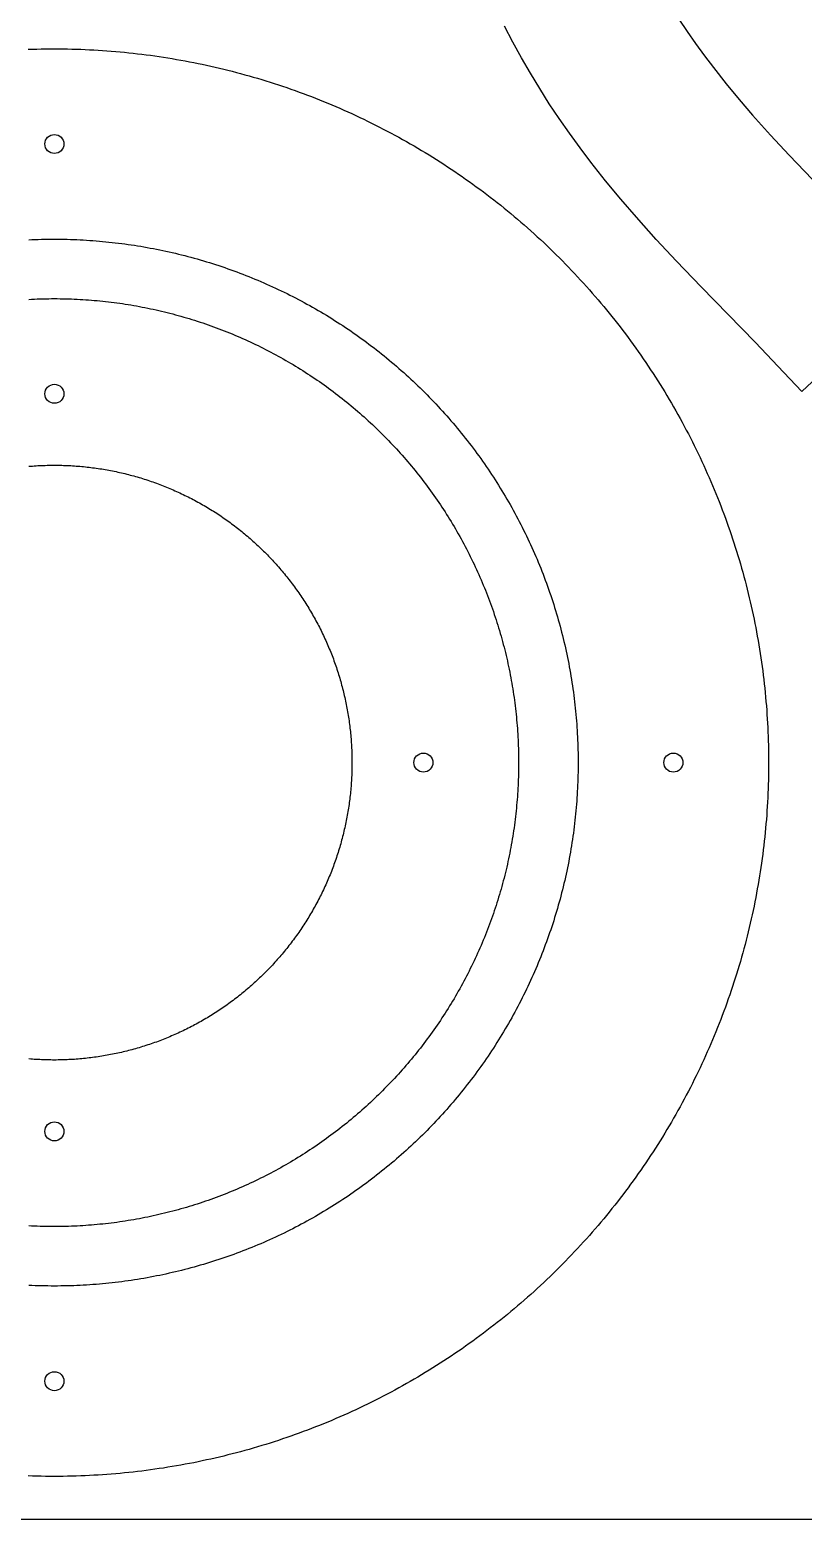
# Model space of a CAD drawing. Header units: metres. Extents: x 0 to 2100, y 0 to 2800.
# Drawn here: x 308 to 633, y 0 to 626 of the extents above; entities that cross this region are included whole.
import ezdxf

# ---------------------------------------------------------------- set-up
doc = ezdxf.new("R2010")
doc.units = ezdxf.units.M
for name, color, linetype in [('DELIK_D8', 6, 'Continuous'), ('KALINLASTIRMA', 5, 'Continuous'), ('KAPAK_D39_STOK', 3, 'Continuous'), ('KAPAK_D60', 1, 'Continuous'), ('PLAKA', 8, 'Continuous')]:
    doc.layers.add(name, color=color, linetype=linetype)

msp = doc.modelspace()

# ---------------------------------------------------------------- linework, layer by layer
at = {"layer": 'DELIK_D8'}
for centre in [(318, 578), (318, 473), (473, 318), (578, 318), (318, 163), (318, 58)]:
    msp.add_circle(centre, 4, dxfattribs=at)
at = {"layer": 'KALINLASTIRMA'}
for points in [[(679.37, 518.43), (631.92, 474), (631.92, 474), (631.92, 474), (631.92, 474), (624.42, 482.01), (624.42, 482.01), (612.32, 494.64), (612.32, 494.64), (589.67, 517.93), (579.31, 528.77), (579.31, 528.77), (570.8, 537.92), (570.8, 537.92), (562.45, 547.22), (562.45, 547.22), (555.92, 554.8), (555.92, 554.8), (549.54, 562.52), (549.54, 562.52), (543.33, 570.39), (543.33, 570.39), (538.79, 576.4), (538.79, 576.4), (534.37, 582.49), (534.37, 582.49), (530.07, 588.67), (530.07, 588.67), (525.89, 594.93), (525.89, 594.93), (521.84, 601.28), (521.84, 601.28), (517.93, 607.7), (517.93, 607.7), (514.17, 614.21), (514.17, 614.21), (510.55, 620.8), (510.55, 620.8), (507.1, 627.47)], [(580.32, 630.46), (583.77, 625.3), (583.77, 625.3), (587.34, 620.17), (587.34, 620.17), (591.04, 615.08), (591.04, 615.08), (594.8, 610.1), (594.8, 610.1), (600.12, 603.35), (600.12, 603.35), (605.59, 596.73), (605.59, 596.73), (611.26, 590.16), (611.26, 590.16), (618.79, 581.76), (618.79, 581.76), (626.61, 573.36), (626.61, 573.36), (636.46, 563.05)]]:
    msp.add_lwpolyline(points, dxfattribs=at)
at = {"layer": 'KAPAK_D39_STOK'}
for points in [[(307.24, 512.7), (308.43, 512.77), (309.63, 512.82), (310.82, 512.87), (312.02, 512.91), (313.21, 512.94), (314.41, 512.97), (315.61, 512.99), (316.8, 513), (318, 513), (319.2, 513), (320.39, 512.99), (321.59, 512.97), (322.79, 512.94), (323.98, 512.91), (325.18, 512.87), (326.37, 512.82), (327.57, 512.77), (328.76, 512.7), (329.96, 512.63), (331.15, 512.56), (332.35, 512.47), (333.54, 512.38), (334.73, 512.28), (335.92, 512.17), (337.11, 512.06), (338.3, 511.94), (339.49, 511.81), (340.68, 511.68), (341.87, 511.53), (343.06, 511.38), (344.24, 511.23), (345.43, 511.06), (346.61, 510.89), (347.8, 510.71), (348.98, 510.52), (350.16, 510.33), (351.34, 510.13), (352.52, 509.92), (353.69, 509.71), (354.87, 509.48), (356.04, 509.25), (357.22, 509.02), (358.39, 508.77), (359.56, 508.52), (360.72, 508.26), (361.89, 508), (363.06, 507.72), (364.22, 507.44), (365.38, 507.16), (366.54, 506.86), (367.7, 506.56), (368.85, 506.25), (370.01, 505.94), (371.16, 505.61), (372.31, 505.28), (373.46, 504.95), (374.61, 504.6), (375.75, 504.25), (376.89, 503.89), (378.03, 503.53), (379.17, 503.16), (380.3, 502.78), (381.44, 502.39), (382.57, 502), (383.69, 501.6), (384.82, 501.19), (385.94, 500.78), (387.06, 500.36), (388.18, 499.93), (389.29, 499.5), (390.41, 499.06), (391.52, 498.61), (392.62, 498.16), (393.73, 497.7), (394.83, 497.23), (395.93, 496.75), (397.02, 496.27), (398.11, 495.78), (399.2, 495.29), (400.29, 494.79), (401.37, 494.28), (402.45, 493.76), (403.53, 493.24), (404.6, 492.71), (405.67, 492.18), (406.74, 491.64), (407.81, 491.09), (408.87, 490.54), (409.92, 489.97), (410.98, 489.41), (412.03, 488.83), (413.07, 488.25), (414.12, 487.67), (415.15, 487.07), (416.19, 486.47), (417.22, 485.87), (418.25, 485.26), (419.27, 484.64), (420.29, 484.01), (421.31, 483.38), (422.32, 482.75), (423.33, 482.1), (424.34, 481.45), (425.34, 480.8), (426.34, 480.14), (427.33, 479.47), (428.32, 478.79), (429.3, 478.11), (430.28, 477.43), (431.26, 476.74), (432.23, 476.04), (433.2, 475.34), (434.16, 474.63), (435.12, 473.91), (436.07, 473.19), (437.02, 472.46), (437.97, 471.73), (438.91, 470.99), (439.85, 470.24), (440.78, 469.49), (441.71, 468.74), (442.63, 467.98), (443.55, 467.21), (444.46, 466.43), (445.37, 465.66), (446.27, 464.87), (447.17, 464.08), (448.06, 463.29), (448.95, 462.49), (449.84, 461.68), (450.72, 460.87), (451.59, 460.05), (452.46, 459.23), (453.32, 458.4), (454.18, 457.57), (455.04, 456.73), (455.89, 455.89), (456.73, 455.04), (457.57, 454.18), (458.4, 453.32), (459.23, 452.46), (460.05, 451.59), (460.87, 450.72), (461.68, 449.84), (462.49, 448.95), (463.29, 448.06), (464.08, 447.17), (464.87, 446.27), (465.66, 445.37), (466.43, 444.46), (467.21, 443.55), (467.98, 442.63), (468.74, 441.71), (469.49, 440.78), (470.24, 439.85), (470.99, 438.91), (471.73, 437.97), (472.46, 437.02), (473.19, 436.07), (473.91, 435.12), (474.63, 434.16), (475.34, 433.2), (476.04, 432.23), (476.74, 431.26), (477.43, 430.28), (478.11, 429.3), (478.79, 428.32), (479.47, 427.33), (480.14, 426.34), (480.8, 425.34), (481.45, 424.34), (482.1, 423.33), (482.75, 422.32), (483.38, 421.31), (484.01, 420.29), (484.64, 419.27), (485.26, 418.25), (485.87, 417.22), (486.47, 416.19), (487.07, 415.15), (487.67, 414.12), (488.25, 413.07), (488.83, 412.03), (489.41, 410.98), (489.97, 409.92), (490.54, 408.87), (491.09, 407.81), (491.64, 406.74), (492.18, 405.67), (492.71, 404.6), (493.24, 403.53), (493.76, 402.45), (494.28, 401.37), (494.79, 400.29), (495.29, 399.2), (495.78, 398.11), (496.27, 397.02), (496.75, 395.93), (497.23, 394.83), (497.7, 393.73), (498.16, 392.62), (498.61, 391.52), (499.06, 390.41), (499.5, 389.29), (499.93, 388.18), (500.36, 387.06), (500.78, 385.94), (501.19, 384.82), (501.6, 383.69), (502, 382.57), (502.39, 381.44), (502.78, 380.3), (503.16, 379.17), (503.53, 378.03), (503.89, 376.89), (504.25, 375.75), (504.6, 374.61), (504.95, 373.46), (505.28, 372.31), (505.61, 371.16), (505.94, 370.01), (506.25, 368.85), (506.56, 367.7), (506.86, 366.54), (507.16, 365.38), (507.44, 364.22), (507.72, 363.06), (508, 361.89), (508.26, 360.72), (508.52, 359.56), (508.77, 358.39), (509.02, 357.22), (509.25, 356.04), (509.48, 354.87), (509.71, 353.69), (509.92, 352.52), (510.13, 351.34), (510.33, 350.16), (510.52, 348.98), (510.71, 347.8), (510.89, 346.61), (511.06, 345.43), (511.23, 344.24), (511.38, 343.06), (511.53, 341.87), (511.68, 340.68), (511.81, 339.49), (511.94, 338.3), (512.06, 337.11), (512.17, 335.92), (512.28, 334.73), (512.38, 333.54), (512.47, 332.35), (512.56, 331.15), (512.63, 329.96), (512.7, 328.76), (512.77, 327.57), (512.82, 326.37), (512.87, 325.18), (512.91, 323.98), (512.94, 322.79), (512.97, 321.59), (512.99, 320.39), (513, 319.2), (513, 318), (513, 318), (513, 316.8), (512.99, 315.61), (512.97, 314.41), (512.94, 313.21), (512.91, 312.02), (512.87, 310.82), (512.82, 309.63), (512.77, 308.43), (512.7, 307.24), (512.63, 306.04), (512.56, 304.85), (512.47, 303.65), (512.38, 302.46), (512.28, 301.27), (512.17, 300.08), (512.06, 298.89), (511.94, 297.7), (511.81, 296.51), (511.68, 295.32), (511.53, 294.13), (511.38, 292.94), (511.23, 291.76), (511.06, 290.57), (510.89, 289.39), (510.71, 288.2), (510.52, 287.02), (510.33, 285.84), (510.13, 284.66), (509.92, 283.48), (509.71, 282.31), (509.48, 281.13), (509.25, 279.96), (509.02, 278.78), (508.77, 277.61), (508.52, 276.44), (508.26, 275.28), (508, 274.11), (507.72, 272.94), (507.44, 271.78), (507.16, 270.62), (506.86, 269.46), (506.56, 268.3), (506.25, 267.15), (505.94, 265.99), (505.61, 264.84), (505.28, 263.69), (504.95, 262.54), (504.6, 261.39), (504.25, 260.25), (503.89, 259.11), (503.53, 257.97), (503.16, 256.83), (502.78, 255.7), (502.39, 254.56), (502, 253.43), (501.6, 252.31), (501.19, 251.18), (500.78, 250.06), (500.36, 248.94), (499.93, 247.82), (499.5, 246.71), (499.06, 245.59), (498.61, 244.48), (498.16, 243.38), (497.7, 242.27), (497.23, 241.17), (496.75, 240.07), (496.27, 238.98), (495.78, 237.89), (495.29, 236.8), (494.79, 235.71), (494.28, 234.63), (493.76, 233.55), (493.24, 232.47), (492.71, 231.4), (492.18, 230.33), (491.64, 229.26), (491.09, 228.19), (490.54, 227.13), (489.97, 226.08), (489.41, 225.02), (488.83, 223.97), (488.25, 222.93), (487.67, 221.88), (487.07, 220.85), (486.47, 219.81), (485.87, 218.78), (485.26, 217.75), (484.64, 216.73), (484.01, 215.71), (483.38, 214.69), (482.75, 213.68), (482.1, 212.67), (481.45, 211.66), (480.8, 210.66), (480.14, 209.66), (479.47, 208.67), (478.79, 207.68), (478.11, 206.7), (477.43, 205.72), (476.74, 204.74), (476.04, 203.77), (475.34, 202.8), (474.63, 201.84), (473.91, 200.88), (473.19, 199.93), (472.46, 198.98), (471.73, 198.03), (470.99, 197.09), (470.24, 196.15), (469.49, 195.22), (468.74, 194.29), (467.98, 193.37), (467.21, 192.45), (466.43, 191.54), (465.66, 190.63), (464.87, 189.73), (464.08, 188.83), (463.29, 187.94), (462.49, 187.05), (461.68, 186.16), (460.87, 185.28), (460.05, 184.41), (459.23, 183.54), (458.4, 182.68), (457.57, 181.82), (456.73, 180.96), (455.89, 180.11), (455.04, 179.27), (454.18, 178.43), (453.32, 177.6), (452.46, 176.77), (451.59, 175.95), (450.72, 175.13), (449.84, 174.32), (448.95, 173.51), (448.06, 172.71), (447.17, 171.92), (446.27, 171.13), (445.37, 170.34), (444.46, 169.57), (443.55, 168.79), (442.63, 168.02), (441.71, 167.26), (440.78, 166.51), (439.85, 165.76), (438.91, 165.01), (437.97, 164.27), (437.02, 163.54), (436.07, 162.81), (435.12, 162.09), (434.16, 161.37), (433.2, 160.66), (432.23, 159.96), (431.26, 159.26), (430.28, 158.57), (429.3, 157.89), (428.32, 157.21), (427.33, 156.53), (426.34, 155.86), (425.34, 155.2), (424.34, 154.55), (423.33, 153.9), (422.32, 153.25), (421.31, 152.62), (420.29, 151.99), (419.27, 151.36), (418.25, 150.74), (417.22, 150.13), (416.19, 149.53), (415.15, 148.93), (414.12, 148.33), (413.07, 147.75), (412.03, 147.17), (410.98, 146.59), (409.92, 146.03), (408.87, 145.46), (407.81, 144.91), (406.74, 144.36), (405.67, 143.82), (404.6, 143.29), (403.53, 142.76), (402.45, 142.24), (401.37, 141.72), (400.29, 141.21), (399.2, 140.71), (398.11, 140.22), (397.02, 139.73), (395.93, 139.25), (394.83, 138.77), (393.73, 138.3), (392.62, 137.84), (391.52, 137.39), (390.41, 136.94), (389.29, 136.5), (388.18, 136.07), (387.06, 135.64), (385.94, 135.22), (384.82, 134.81), (383.69, 134.4), (382.57, 134), (381.44, 133.61), (380.3, 133.22), (379.17, 132.84), (378.03, 132.47), (376.89, 132.11), (375.75, 131.75), (374.61, 131.4), (373.46, 131.05), (372.31, 130.72), (371.16, 130.39), (370.01, 130.06), (368.85, 129.75), (367.7, 129.44), (366.54, 129.14), (365.38, 128.84), (364.22, 128.56), (363.06, 128.28), (361.89, 128), (360.72, 127.74), (359.56, 127.48), (358.39, 127.23), (357.22, 126.98), (356.04, 126.75), (354.87, 126.52), (353.69, 126.29), (352.52, 126.08), (351.34, 125.87), (350.16, 125.67), (348.98, 125.48), (347.8, 125.29), (346.61, 125.11), (345.43, 124.94), (344.24, 124.77), (343.06, 124.62), (341.87, 124.47), (340.68, 124.32), (339.49, 124.19), (338.3, 124.06), (337.11, 123.94), (335.92, 123.83), (334.73, 123.72), (333.54, 123.62), (332.35, 123.53), (331.15, 123.44), (329.96, 123.37), (328.76, 123.3), (327.57, 123.23), (326.37, 123.18), (325.18, 123.13), (323.98, 123.09), (322.79, 123.06), (321.59, 123.03), (320.39, 123.01), (319.2, 123), (318, 123), (316.8, 123), (315.61, 123.01), (314.41, 123.03), (313.21, 123.06), (312.02, 123.09), (310.82, 123.13), (309.63, 123.18), (308.43, 123.23), (307.24, 123.3)], [(307.28, 442.54), (308.04, 442.6), (308.8, 442.66), (309.57, 442.72), (310.33, 442.76), (311.1, 442.81), (311.87, 442.85), (312.63, 442.88), (313.4, 442.92), (314.17, 442.94), (314.93, 442.96), (315.7, 442.98), (316.47, 442.99), (317.23, 443), (318, 443), (318.77, 443), (319.53, 442.99), (320.3, 442.98), (321.07, 442.96), (321.83, 442.94), (322.6, 442.92), (323.37, 442.88), (324.13, 442.85), (324.9, 442.81), (325.67, 442.76), (326.43, 442.72), (327.2, 442.66), (327.96, 442.6), (328.72, 442.54), (329.49, 442.47), (330.25, 442.4), (331.02, 442.32), (331.78, 442.24), (332.54, 442.15), (333.3, 442.06), (334.06, 441.96), (334.82, 441.86), (335.58, 441.76), (336.34, 441.65), (337.1, 441.53), (337.86, 441.41), (338.61, 441.29), (339.37, 441.16), (340.13, 441.03), (340.88, 440.89), (341.63, 440.75), (342.39, 440.6), (343.14, 440.45), (343.89, 440.29), (344.64, 440.13), (345.39, 439.96), (346.14, 439.79), (346.88, 439.62), (347.63, 439.44), (348.37, 439.25), (349.12, 439.07), (349.86, 438.87), (350.6, 438.67), (351.34, 438.47), (352.08, 438.27), (352.81, 438.05), (353.55, 437.84), (354.29, 437.62), (355.02, 437.39), (355.75, 437.16), (356.48, 436.93), (357.21, 436.69), (357.94, 436.45), (358.66, 436.2), (359.39, 435.95), (360.11, 435.69), (360.83, 435.43), (361.55, 435.17), (362.27, 434.9), (362.99, 434.62), (363.7, 434.35), (364.41, 434.06), (365.13, 433.78), (365.84, 433.48), (366.54, 433.19), (367.25, 432.89), (367.95, 432.58), (368.66, 432.28), (369.36, 431.96), (370.05, 431.65), (370.75, 431.32), (371.44, 431), (372.14, 430.67), (372.83, 430.33), (373.52, 430), (374.2, 429.65), (374.89, 429.31), (375.57, 428.95), (376.25, 428.6), (376.92, 428.24), (377.6, 427.88), (378.27, 427.51), (378.94, 427.14), (379.61, 426.76), (380.28, 426.38), (380.94, 426), (381.6, 425.61), (382.26, 425.22), (382.92, 424.82), (383.57, 424.42), (384.23, 424.02), (384.87, 423.61), (385.52, 423.19), (386.17, 422.78), (386.81, 422.36), (387.45, 421.93), (388.08, 421.51), (388.72, 421.07), (389.35, 420.64), (389.98, 420.2), (390.6, 419.75), (391.22, 419.31), (391.84, 418.86), (392.46, 418.4), (393.08, 417.94), (393.69, 417.48), (394.3, 417.01), (394.9, 416.54), (395.51, 416.07), (396.11, 415.59), (396.7, 415.11), (397.3, 414.63), (397.89, 414.14), (398.48, 413.65), (399.06, 413.15), (399.65, 412.65), (400.23, 412.15), (400.8, 411.64), (401.37, 411.13), (401.94, 410.62), (402.51, 410.1), (403.08, 409.58), (403.64, 409.06), (404.19, 408.53), (404.75, 408), (405.3, 407.47), (405.84, 406.93), (406.39, 406.39), (406.93, 405.84), (407.47, 405.3), (408, 404.75), (408.53, 404.19), (409.06, 403.64), (409.58, 403.08), (410.1, 402.51), (410.62, 401.94), (411.13, 401.37), (411.64, 400.8), (412.15, 400.23), (412.65, 399.65), (413.15, 399.06), (413.65, 398.48), (414.14, 397.89), (414.63, 397.3), (415.11, 396.7), (415.59, 396.11), (416.07, 395.51), (416.54, 394.9), (417.01, 394.3), (417.48, 393.69), (417.94, 393.08), (418.4, 392.46), (418.86, 391.84), (419.31, 391.22), (419.75, 390.6), (420.2, 389.98), (420.64, 389.35), (421.07, 388.72), (421.51, 388.08), (421.93, 387.45), (422.36, 386.81), (422.78, 386.17), (423.19, 385.52), (423.61, 384.87), (424.02, 384.23), (424.42, 383.57), (424.82, 382.92), (425.22, 382.26), (425.61, 381.6), (426, 380.94), (426.38, 380.28), (426.76, 379.61), (427.14, 378.94), (427.51, 378.27), (427.88, 377.6), (428.24, 376.92), (428.6, 376.25), (428.95, 375.57), (429.31, 374.89), (429.65, 374.2), (430, 373.52), (430.33, 372.83), (430.67, 372.14), (431, 371.44), (431.32, 370.75), (431.65, 370.05), (431.96, 369.36), (432.28, 368.66), (432.58, 367.95), (432.89, 367.25), (433.19, 366.54), (433.48, 365.84), (433.78, 365.13), (434.06, 364.41), (434.35, 363.7), (434.62, 362.99), (434.9, 362.27), (435.17, 361.55), (435.43, 360.83), (435.69, 360.11), (435.95, 359.39), (436.2, 358.66), (436.45, 357.94), (436.69, 357.21), (436.93, 356.48), (437.16, 355.75), (437.39, 355.02), (437.62, 354.29), (437.84, 353.55), (438.05, 352.81), (438.27, 352.08), (438.47, 351.34), (438.67, 350.6), (438.87, 349.86), (439.07, 349.12), (439.25, 348.37), (439.44, 347.63), (439.62, 346.88), (439.79, 346.14), (439.96, 345.39), (440.13, 344.64), (440.29, 343.89), (440.45, 343.14), (440.6, 342.39), (440.75, 341.63), (440.89, 340.88), (441.03, 340.13), (441.16, 339.37), (441.29, 338.61), (441.41, 337.86), (441.53, 337.1), (441.65, 336.34), (441.76, 335.58), (441.86, 334.82), (441.96, 334.06), (442.06, 333.3), (442.15, 332.54), (442.24, 331.78), (442.32, 331.02), (442.4, 330.25), (442.47, 329.49), (442.54, 328.72), (442.6, 327.96), (442.66, 327.2), (442.72, 326.43), (442.76, 325.67), (442.81, 324.9), (442.85, 324.13), (442.88, 323.37), (442.92, 322.6), (442.94, 321.83), (442.96, 321.07), (442.98, 320.3), (442.99, 319.53), (443, 318.77), (443, 318), (443, 318), (443, 317.23), (442.99, 316.47), (442.98, 315.7), (442.96, 314.93), (442.94, 314.17), (442.92, 313.4), (442.88, 312.63), (442.85, 311.87), (442.81, 311.1), (442.76, 310.33), (442.72, 309.57), (442.66, 308.8), (442.6, 308.04), (442.54, 307.28), (442.47, 306.51), (442.4, 305.75), (442.32, 304.98), (442.24, 304.22), (442.15, 303.46), (442.06, 302.7), (441.96, 301.94), (441.86, 301.18), (441.76, 300.42), (441.65, 299.66), (441.53, 298.9), (441.41, 298.14), (441.29, 297.39), (441.16, 296.63), (441.03, 295.87), (440.89, 295.12), (440.75, 294.37), (440.6, 293.61), (440.45, 292.86), (440.29, 292.11), (440.13, 291.36), (439.96, 290.61), (439.79, 289.86), (439.62, 289.12), (439.44, 288.37), (439.25, 287.63), (439.07, 286.88), (438.87, 286.14), (438.67, 285.4), (438.47, 284.66), (438.27, 283.92), (438.05, 283.19), (437.84, 282.45), (437.62, 281.71), (437.39, 280.98), (437.16, 280.25), (436.93, 279.52), (436.69, 278.79), (436.45, 278.06), (436.2, 277.34), (435.95, 276.61), (435.69, 275.89), (435.43, 275.17), (435.17, 274.45), (434.9, 273.73), (434.62, 273.01), (434.35, 272.3), (434.06, 271.59), (433.78, 270.87), (433.48, 270.16), (433.19, 269.46), (432.89, 268.75), (432.58, 268.05), (432.28, 267.34), (431.96, 266.64), (431.65, 265.95), (431.32, 265.25), (431, 264.56), (430.67, 263.86), (430.33, 263.17), (430, 262.48), (429.65, 261.8), (429.31, 261.11), (428.95, 260.43), (428.6, 259.75), (428.24, 259.08), (427.88, 258.4), (427.51, 257.73), (427.14, 257.06), (426.76, 256.39), (426.38, 255.72), (426, 255.06), (425.61, 254.4), (425.22, 253.74), (424.82, 253.08), (424.42, 252.43), (424.02, 251.77), (423.61, 251.13), (423.19, 250.48), (422.78, 249.83), (422.36, 249.19), (421.93, 248.55), (421.51, 247.92), (421.07, 247.28), (420.64, 246.65), (420.2, 246.02), (419.75, 245.4), (419.31, 244.78), (418.86, 244.16), (418.4, 243.54), (417.94, 242.92), (417.48, 242.31), (417.01, 241.7), (416.54, 241.1), (416.07, 240.49), (415.59, 239.89), (415.11, 239.3), (414.63, 238.7), (414.14, 238.11), (413.65, 237.52), (413.15, 236.94), (412.65, 236.35), (412.15, 235.77), (411.64, 235.2), (411.13, 234.63), (410.62, 234.06), (410.1, 233.49), (409.58, 232.92), (409.06, 232.36), (408.53, 231.81), (408, 231.25), (407.47, 230.7), (406.93, 230.16), (406.39, 229.61), (405.84, 229.07), (405.3, 228.53), (404.75, 228), (404.19, 227.47), (403.64, 226.94), (403.08, 226.42), (402.51, 225.9), (401.94, 225.38), (401.37, 224.87), (400.8, 224.36), (400.23, 223.85), (399.65, 223.35), (399.06, 222.85), (398.48, 222.35), (397.89, 221.86), (397.3, 221.37), (396.7, 220.89), (396.11, 220.41), (395.51, 219.93), (394.9, 219.46), (394.3, 218.99), (393.69, 218.52), (393.08, 218.06), (392.46, 217.6), (391.84, 217.14), (391.22, 216.69), (390.6, 216.25), (389.98, 215.8), (389.35, 215.36), (388.72, 214.93), (388.08, 214.49), (387.45, 214.07), (386.81, 213.64), (386.17, 213.22), (385.52, 212.81), (384.87, 212.39), (384.23, 211.98), (383.57, 211.58), (382.92, 211.18), (382.26, 210.78), (381.6, 210.39), (380.94, 210), (380.28, 209.62), (379.61, 209.24), (378.94, 208.86), (378.27, 208.49), (377.6, 208.12), (376.92, 207.76), (376.25, 207.4), (375.57, 207.05), (374.89, 206.69), (374.2, 206.35), (373.52, 206), (372.83, 205.67), (372.14, 205.33), (371.44, 205), (370.75, 204.68), (370.05, 204.35), (369.36, 204.04), (368.66, 203.72), (367.95, 203.42), (367.25, 203.11), (366.54, 202.81), (365.84, 202.52), (365.13, 202.22), (364.41, 201.94), (363.7, 201.65), (362.99, 201.38), (362.27, 201.1), (361.55, 200.83), (360.83, 200.57), (360.11, 200.31), (359.39, 200.05), (358.66, 199.8), (357.94, 199.55), (357.21, 199.31), (356.48, 199.07), (355.75, 198.84), (355.02, 198.61), (354.29, 198.38), (353.55, 198.16), (352.81, 197.95), (352.08, 197.73), (351.34, 197.53), (350.6, 197.33), (349.86, 197.13), (349.12, 196.93), (348.37, 196.75), (347.63, 196.56), (346.88, 196.38), (346.14, 196.21), (345.39, 196.04), (344.64, 195.87), (343.89, 195.71), (343.14, 195.55), (342.39, 195.4), (341.63, 195.25), (340.88, 195.11), (340.13, 194.97), (339.37, 194.84), (338.61, 194.71), (337.86, 194.59), (337.1, 194.47), (336.34, 194.35), (335.58, 194.24), (334.82, 194.14), (334.06, 194.04), (333.3, 193.94), (332.54, 193.85), (331.78, 193.76), (331.02, 193.68), (330.25, 193.6), (329.49, 193.53), (328.72, 193.46), (327.96, 193.4), (327.2, 193.34), (326.43, 193.28), (325.67, 193.24), (324.9, 193.19), (324.13, 193.15), (323.37, 193.12), (322.6, 193.08), (321.83, 193.06), (321.07, 193.04), (320.3, 193.02), (319.53, 193.01), (318.77, 193), (318, 193), (317.23, 193), (316.47, 193.01), (315.7, 193.02), (314.93, 193.04), (314.17, 193.06), (313.4, 193.08), (312.63, 193.12), (311.87, 193.15), (311.1, 193.19), (310.33, 193.24), (309.57, 193.28), (308.8, 193.34), (308.04, 193.4), (307.28, 193.46)]]:
    msp.add_lwpolyline(points, dxfattribs=at)
at = {"layer": 'KAPAK_D60'}
for points in [[(306.96, 617.8), (308.8, 617.86), (310.64, 617.91), (312.48, 617.95), (314.32, 617.98), (316.16, 617.99), (318, 618), (319.84, 617.99), (321.68, 617.98), (323.52, 617.95), (325.36, 617.91), (327.2, 617.86), (329.04, 617.8), (330.88, 617.72), (332.72, 617.64), (334.56, 617.54), (336.4, 617.44), (338.23, 617.32), (340.07, 617.19), (341.9, 617.05), (343.74, 616.89), (345.57, 616.73), (347.41, 616.56), (349.24, 616.37), (351.07, 616.17), (352.9, 615.96), (354.72, 615.74), (356.55, 615.51), (358.37, 615.27), (360.2, 615.02), (362.02, 614.75), (363.84, 614.48), (365.66, 614.19), (367.47, 613.89), (369.29, 613.58), (371.1, 613.26), (372.91, 612.93), (374.72, 612.59), (376.53, 612.24), (378.33, 611.87), (380.13, 611.5), (381.93, 611.11), (383.73, 610.71), (385.53, 610.3), (387.32, 609.88), (389.11, 609.45), (390.89, 609.01), (392.68, 608.56), (394.46, 608.09), (396.24, 607.62), (398.01, 607.13), (399.79, 606.64), (401.56, 606.13), (403.32, 605.61), (405.09, 605.08), (406.85, 604.54), (408.6, 603.99), (410.35, 603.43), (412.1, 602.86), (413.85, 602.28), (415.59, 601.68), (417.33, 601.08), (419.07, 600.46), (420.8, 599.84), (422.53, 599.2), (424.25, 598.56), (425.97, 597.9), (427.68, 597.23), (429.4, 596.55), (431.1, 595.86), (432.81, 595.16), (434.5, 594.45), (436.2, 593.73), (437.89, 593), (439.57, 592.26), (441.25, 591.51), (442.93, 590.75), (444.6, 589.98), (446.27, 589.2), (447.93, 588.4), (449.58, 587.6), (451.24, 586.79), (452.88, 585.97), (454.53, 585.13), (456.16, 584.29), (457.79, 583.44), (459.42, 582.58), (461.04, 581.7), (462.66, 580.82), (464.27, 579.93), (465.87, 579.03), (467.47, 578.11), (469.06, 577.19), (470.65, 576.26), (472.23, 575.32), (473.81, 574.37), (475.38, 573.41), (476.94, 572.44), (478.5, 571.46), (480.05, 570.47), (481.6, 569.47), (483.14, 568.46), (484.67, 567.44), (486.2, 566.41), (487.72, 565.38), (489.23, 564.33), (490.74, 563.28), (492.24, 562.21), (493.74, 561.14), (495.23, 560.05), (496.71, 558.96), (498.18, 557.86), (499.65, 556.75), (501.11, 555.63), (502.57, 554.5), (504.02, 553.37), (505.46, 552.22), (506.89, 551.07), (508.32, 549.9), (509.74, 548.73), (511.15, 547.55), (512.55, 546.36), (513.95, 545.16), (515.34, 543.96), (516.72, 542.74), (518.1, 541.52), (519.47, 540.29), (520.83, 539.04), (522.18, 537.8), (523.53, 536.54), (524.86, 535.27), (526.19, 534), (527.51, 532.72), (528.83, 531.43), (530.13, 530.13), (531.43, 528.83), (532.72, 527.51), (534, 526.19), (535.27, 524.86), (536.54, 523.53), (537.8, 522.18), (539.04, 520.83), (540.29, 519.47), (541.52, 518.1), (542.74, 516.72), (543.96, 515.34), (545.16, 513.95), (546.36, 512.55), (547.55, 511.15), (548.73, 509.74), (549.9, 508.32), (551.07, 506.89), (552.22, 505.46), (553.37, 504.02), (554.5, 502.57), (555.63, 501.11), (556.75, 499.65), (557.86, 498.18), (558.96, 496.71), (560.05, 495.23), (561.14, 493.74), (562.21, 492.24), (563.28, 490.74), (564.33, 489.23), (565.38, 487.72), (566.41, 486.2), (567.44, 484.67), (568.46, 483.14), (569.47, 481.6), (570.47, 480.05), (571.46, 478.5), (572.44, 476.94), (573.41, 475.38), (574.37, 473.81), (575.32, 472.23), (576.26, 470.65), (577.19, 469.06), (578.11, 467.47), (579.03, 465.87), (579.93, 464.27), (580.82, 462.66), (581.7, 461.04), (582.58, 459.42), (583.44, 457.79), (584.29, 456.16), (585.13, 454.53), (585.97, 452.88), (586.79, 451.24), (587.6, 449.58), (588.4, 447.93), (589.2, 446.27), (589.98, 444.6), (590.75, 442.93), (591.51, 441.25), (592.26, 439.57), (593, 437.89), (593.73, 436.2), (594.45, 434.5), (595.16, 432.81), (595.86, 431.1), (596.55, 429.4), (597.23, 427.68), (597.9, 425.97), (598.56, 424.25), (599.2, 422.53), (599.84, 420.8), (600.46, 419.07), (601.08, 417.33), (601.68, 415.59), (602.28, 413.85), (602.86, 412.1), (603.43, 410.35), (603.99, 408.6), (604.54, 406.85), (605.08, 405.09), (605.61, 403.32), (606.13, 401.56), (606.64, 399.79), (607.13, 398.01), (607.62, 396.24), (608.09, 394.46), (608.56, 392.68), (609.01, 390.89), (609.45, 389.11), (609.88, 387.32), (610.3, 385.53), (610.71, 383.73), (611.11, 381.93), (611.5, 380.13), (611.87, 378.33), (612.24, 376.53), (612.59, 374.72), (612.93, 372.91), (613.26, 371.1), (613.58, 369.29), (613.89, 367.47), (614.19, 365.66), (614.48, 363.84), (614.75, 362.02), (615.02, 360.2), (615.27, 358.37), (615.51, 356.55), (615.74, 354.72), (615.96, 352.9), (616.17, 351.07), (616.37, 349.24), (616.56, 347.41), (616.73, 345.57), (616.89, 343.74), (617.05, 341.9), (617.19, 340.07), (617.32, 338.23), (617.44, 336.4), (617.54, 334.56), (617.64, 332.72), (617.72, 330.88), (617.8, 329.04), (617.86, 327.2), (617.91, 325.36), (617.95, 323.52), (617.98, 321.68), (617.99, 319.84), (618, 318), (618, 318), (617.99, 316.16), (617.98, 314.32), (617.95, 312.48), (617.91, 310.64), (617.86, 308.8), (617.8, 306.96), (617.72, 305.12), (617.64, 303.28), (617.54, 301.44), (617.44, 299.6), (617.32, 297.77), (617.19, 295.93), (617.05, 294.1), (616.89, 292.26), (616.73, 290.43), (616.56, 288.59), (616.37, 286.76), (616.17, 284.93), (615.96, 283.1), (615.74, 281.28), (615.51, 279.45), (615.27, 277.63), (615.02, 275.8), (614.75, 273.98), (614.48, 272.16), (614.19, 270.34), (613.89, 268.53), (613.58, 266.71), (613.26, 264.9), (612.93, 263.09), (612.59, 261.28), (612.24, 259.47), (611.87, 257.67), (611.5, 255.87), (611.11, 254.07), (610.71, 252.27), (610.3, 250.47), (609.88, 248.68), (609.45, 246.89), (609.01, 245.11), (608.56, 243.32), (608.09, 241.54), (607.62, 239.76), (607.13, 237.99), (606.64, 236.21), (606.13, 234.44), (605.61, 232.68), (605.08, 230.91), (604.54, 229.15), (603.99, 227.4), (603.43, 225.65), (602.86, 223.9), (602.28, 222.15), (601.68, 220.41), (601.08, 218.67), (600.46, 216.93), (599.84, 215.2), (599.2, 213.47), (598.56, 211.75), (597.9, 210.03), (597.23, 208.32), (596.55, 206.6), (595.86, 204.9), (595.16, 203.19), (594.45, 201.5), (593.73, 199.8), (593, 198.11), (592.26, 196.43), (591.51, 194.75), (590.75, 193.07), (589.98, 191.4), (589.2, 189.73), (588.4, 188.07), (587.6, 186.42), (586.79, 184.76), (585.97, 183.12), (585.13, 181.47), (584.29, 179.84), (583.44, 178.21), (582.58, 176.58), (581.7, 174.96), (580.82, 173.34), (579.93, 171.73), (579.03, 170.13), (578.11, 168.53), (577.19, 166.94), (576.26, 165.35), (575.32, 163.77), (574.37, 162.19), (573.41, 160.62), (572.44, 159.06), (571.46, 157.5), (570.47, 155.95), (569.47, 154.4), (568.46, 152.86), (567.44, 151.33), (566.41, 149.8), (565.38, 148.28), (564.33, 146.77), (563.28, 145.26), (562.21, 143.76), (561.14, 142.26), (560.05, 140.77), (558.96, 139.29), (557.86, 137.82), (556.75, 136.35), (555.63, 134.89), (554.5, 133.43), (553.37, 131.98), (552.22, 130.54), (551.07, 129.11), (549.9, 127.68), (548.73, 126.26), (547.55, 124.85), (546.36, 123.45), (545.16, 122.05), (543.96, 120.66), (542.74, 119.28), (541.52, 117.9), (540.29, 116.53), (539.04, 115.17), (537.8, 113.82), (536.54, 112.47), (535.27, 111.14), (534, 109.81), (532.72, 108.49), (531.43, 107.17), (530.13, 105.87), (528.83, 104.57), (527.51, 103.28), (526.19, 102), (524.86, 100.73), (523.53, 99.46), (522.18, 98.2), (520.83, 96.96), (519.47, 95.71), (518.1, 94.48), (516.72, 93.26), (515.34, 92.04), (513.95, 90.84), (512.55, 89.64), (511.15, 88.45), (509.74, 87.27), (508.32, 86.1), (506.89, 84.93), (505.46, 83.78), (504.02, 82.63), (502.57, 81.5), (501.11, 80.37), (499.65, 79.25), (498.18, 78.14), (496.71, 77.04), (495.23, 75.95), (493.74, 74.86), (492.24, 73.79), (490.74, 72.72), (489.23, 71.67), (487.72, 70.62), (486.2, 69.59), (484.67, 68.56), (483.14, 67.54), (481.6, 66.53), (480.05, 65.53), (478.5, 64.54), (476.94, 63.56), (475.38, 62.59), (473.81, 61.63), (472.23, 60.68), (470.65, 59.74), (469.06, 58.81), (467.47, 57.89), (465.87, 56.97), (464.27, 56.07), (462.66, 55.18), (461.04, 54.3), (459.42, 53.42), (457.79, 52.56), (456.16, 51.71), (454.53, 50.87), (452.88, 50.03), (451.24, 49.21), (449.58, 48.4), (447.93, 47.6), (446.27, 46.8), (444.6, 46.02), (442.93, 45.25), (441.25, 44.49), (439.57, 43.74), (437.89, 43), (436.2, 42.27), (434.5, 41.55), (432.81, 40.84), (431.1, 40.14), (429.4, 39.45), (427.68, 38.77), (425.97, 38.1), (424.25, 37.44), (422.53, 36.8), (420.8, 36.16), (419.07, 35.54), (417.33, 34.92), (415.59, 34.32), (413.85, 33.72), (412.1, 33.14), (410.35, 32.57), (408.6, 32.01), (406.85, 31.46), (405.09, 30.92), (403.32, 30.39), (401.56, 29.87), (399.79, 29.36), (398.01, 28.87), (396.24, 28.38), (394.46, 27.91), (392.68, 27.44), (390.89, 26.99), (389.11, 26.55), (387.32, 26.12), (385.53, 25.7), (383.73, 25.29), (381.93, 24.89), (380.13, 24.5), (378.33, 24.13), (376.53, 23.76), (374.72, 23.41), (372.91, 23.07), (371.1, 22.74), (369.29, 22.42), (367.47, 22.11), (365.66, 21.81), (363.84, 21.52), (362.02, 21.25), (360.2, 20.98), (358.37, 20.73), (356.55, 20.49), (354.72, 20.26), (352.9, 20.04), (351.07, 19.83), (349.24, 19.63), (347.41, 19.44), (345.57, 19.27), (343.74, 19.11), (341.9, 18.95), (340.07, 18.81), (338.23, 18.68), (336.4, 18.56), (334.56, 18.46), (332.72, 18.36), (330.88, 18.28), (329.04, 18.2), (327.2, 18.14), (325.36, 18.09), (323.52, 18.05), (321.68, 18.02), (319.84, 18.01), (318, 18), (316.16, 18.01), (314.32, 18.02), (312.48, 18.05), (310.64, 18.09), (308.8, 18.14), (306.96, 18.2)], [(307.21, 537.74), (308.55, 537.8), (309.9, 537.85), (311.25, 537.9), (312.6, 537.93), (313.95, 537.96), (315.3, 537.98), (316.65, 538), (318, 538), (319.35, 538), (320.7, 537.98), (322.05, 537.96), (323.4, 537.93), (324.75, 537.9), (326.1, 537.85), (327.45, 537.8), (328.79, 537.74), (330.14, 537.66), (331.49, 537.59), (332.84, 537.5), (334.18, 537.4), (335.53, 537.3), (336.88, 537.19), (338.22, 537.07), (339.56, 536.94), (340.91, 536.8), (342.25, 536.66), (343.59, 536.51), (344.93, 536.35), (346.27, 536.18), (347.61, 536), (348.94, 535.81), (350.28, 535.62), (351.62, 535.42), (352.95, 535.21), (354.28, 534.99), (355.61, 534.76), (356.94, 534.53), (358.27, 534.28), (359.6, 534.03), (360.92, 533.77), (362.24, 533.51), (363.56, 533.23), (364.88, 532.95), (366.2, 532.65), (367.52, 532.35), (368.83, 532.05), (370.15, 531.73), (371.46, 531.41), (372.76, 531.07), (374.07, 530.73), (375.37, 530.39), (376.68, 530.03), (377.98, 529.67), (379.27, 529.29), (380.57, 528.91), (381.86, 528.53), (383.15, 528.13), (384.44, 527.73), (385.73, 527.32), (387.01, 526.9), (388.29, 526.47), (389.57, 526.03), (390.84, 525.59), (392.12, 525.14), (393.39, 524.68), (394.65, 524.21), (395.92, 523.74), (397.18, 523.26), (398.43, 522.77), (399.69, 522.27), (400.94, 521.77), (402.19, 521.25), (403.44, 520.73), (404.68, 520.21), (405.92, 519.67), (407.15, 519.13), (408.39, 518.58), (409.61, 518.02), (410.84, 517.45), (412.06, 516.88), (413.28, 516.3), (414.5, 515.71), (415.71, 515.11), (416.91, 514.51), (418.12, 513.9), (419.32, 513.28), (420.51, 512.66), (421.71, 512.02), (422.9, 511.38), (424.08, 510.74), (425.26, 510.08), (426.44, 509.42), (427.61, 508.75), (428.78, 508.07), (429.94, 507.39), (431.1, 506.7), (432.26, 506), (433.41, 505.3), (434.56, 504.59), (435.7, 503.87), (436.84, 503.14), (437.97, 502.41), (439.1, 501.67), (440.23, 500.92), (441.35, 500.17), (442.46, 499.41), (443.57, 498.64), (444.68, 497.87), (445.78, 497.09), (446.88, 496.3), (447.97, 495.51), (449.05, 494.71), (450.14, 493.9), (451.21, 493.08), (452.28, 492.26), (453.35, 491.44), (454.41, 490.6), (455.47, 489.76), (456.52, 488.92), (457.57, 488.06), (458.61, 487.2), (459.64, 486.34), (460.67, 485.46), (461.7, 484.59), (462.72, 483.7), (463.73, 482.81), (464.74, 481.91), (465.74, 481.01), (466.74, 480.1), (467.73, 479.18), (468.72, 478.26), (469.7, 477.33), (470.67, 476.4), (471.64, 475.46), (472.61, 474.52), (473.56, 473.56), (474.52, 472.61), (475.46, 471.64), (476.4, 470.67), (477.33, 469.7), (478.26, 468.72), (479.18, 467.73), (480.1, 466.74), (481.01, 465.74), (481.91, 464.74), (482.81, 463.73), (483.7, 462.72), (484.59, 461.7), (485.46, 460.67), (486.34, 459.64), (487.2, 458.61), (488.06, 457.57), (488.92, 456.52), (489.76, 455.47), (490.6, 454.41), (491.44, 453.35), (492.26, 452.28), (493.08, 451.21), (493.9, 450.14), (494.71, 449.05), (495.51, 447.97), (496.3, 446.88), (497.09, 445.78), (497.87, 444.68), (498.64, 443.57), (499.41, 442.46), (500.17, 441.35), (500.92, 440.23), (501.67, 439.1), (502.41, 437.97), (503.14, 436.84), (503.87, 435.7), (504.59, 434.56), (505.3, 433.41), (506, 432.26), (506.7, 431.1), (507.39, 429.94), (508.07, 428.78), (508.75, 427.61), (509.42, 426.44), (510.08, 425.26), (510.74, 424.08), (511.38, 422.9), (512.02, 421.71), (512.66, 420.51), (513.28, 419.32), (513.9, 418.12), (514.51, 416.91), (515.11, 415.71), (515.71, 414.5), (516.3, 413.28), (516.88, 412.06), (517.45, 410.84), (518.02, 409.61), (518.58, 408.39), (519.13, 407.15), (519.67, 405.92), (520.21, 404.68), (520.73, 403.44), (521.25, 402.19), (521.77, 400.94), (522.27, 399.69), (522.77, 398.43), (523.26, 397.18), (523.74, 395.92), (524.21, 394.65), (524.68, 393.39), (525.14, 392.12), (525.59, 390.84), (526.03, 389.57), (526.47, 388.29), (526.9, 387.01), (527.32, 385.73), (527.73, 384.44), (528.13, 383.15), (528.53, 381.86), (528.91, 380.57), (529.29, 379.27), (529.67, 377.98), (530.03, 376.68), (530.39, 375.37), (530.73, 374.07), (531.07, 372.76), (531.41, 371.46), (531.73, 370.15), (532.05, 368.83), (532.35, 367.52), (532.65, 366.2), (532.95, 364.88), (533.23, 363.56), (533.51, 362.24), (533.77, 360.92), (534.03, 359.6), (534.28, 358.27), (534.53, 356.94), (534.76, 355.61), (534.99, 354.28), (535.21, 352.95), (535.42, 351.62), (535.62, 350.28), (535.81, 348.94), (536, 347.61), (536.18, 346.27), (536.35, 344.93), (536.51, 343.59), (536.66, 342.25), (536.8, 340.91), (536.94, 339.56), (537.07, 338.22), (537.19, 336.88), (537.3, 335.53), (537.4, 334.18), (537.5, 332.84), (537.59, 331.49), (537.66, 330.14), (537.74, 328.79), (537.8, 327.45), (537.85, 326.1), (537.9, 324.75), (537.93, 323.4), (537.96, 322.05), (537.98, 320.7), (538, 319.35), (538, 318), (538, 318), (538, 316.65), (537.98, 315.3), (537.96, 313.95), (537.93, 312.6), (537.9, 311.25), (537.85, 309.9), (537.8, 308.55), (537.74, 307.21), (537.66, 305.86), (537.59, 304.51), (537.5, 303.16), (537.4, 301.82), (537.3, 300.47), (537.19, 299.12), (537.07, 297.78), (536.94, 296.44), (536.8, 295.09), (536.66, 293.75), (536.51, 292.41), (536.35, 291.07), (536.18, 289.73), (536, 288.39), (535.81, 287.06), (535.62, 285.72), (535.42, 284.38), (535.21, 283.05), (534.99, 281.72), (534.76, 280.39), (534.53, 279.06), (534.28, 277.73), (534.03, 276.4), (533.77, 275.08), (533.51, 273.76), (533.23, 272.44), (532.95, 271.12), (532.65, 269.8), (532.35, 268.48), (532.05, 267.17), (531.73, 265.85), (531.41, 264.54), (531.07, 263.24), (530.73, 261.93), (530.39, 260.63), (530.03, 259.32), (529.67, 258.02), (529.29, 256.73), (528.91, 255.43), (528.53, 254.14), (528.13, 252.85), (527.73, 251.56), (527.32, 250.27), (526.9, 248.99), (526.47, 247.71), (526.03, 246.43), (525.59, 245.16), (525.14, 243.88), (524.68, 242.61), (524.21, 241.35), (523.74, 240.08), (523.26, 238.82), (522.77, 237.57), (522.27, 236.31), (521.77, 235.06), (521.25, 233.81), (520.73, 232.56), (520.21, 231.32), (519.67, 230.08), (519.13, 228.85), (518.58, 227.61), (518.02, 226.39), (517.45, 225.16), (516.88, 223.94), (516.3, 222.72), (515.71, 221.5), (515.11, 220.29), (514.51, 219.09), (513.9, 217.88), (513.28, 216.68), (512.66, 215.49), (512.02, 214.29), (511.38, 213.1), (510.74, 211.92), (510.08, 210.74), (509.42, 209.56), (508.75, 208.39), (508.07, 207.22), (507.39, 206.06), (506.7, 204.9), (506, 203.74), (505.3, 202.59), (504.59, 201.44), (503.87, 200.3), (503.14, 199.16), (502.41, 198.03), (501.67, 196.9), (500.92, 195.77), (500.17, 194.65), (499.41, 193.54), (498.64, 192.43), (497.87, 191.32), (497.09, 190.22), (496.3, 189.12), (495.51, 188.03), (494.71, 186.95), (493.9, 185.86), (493.08, 184.79), (492.26, 183.72), (491.44, 182.65), (490.6, 181.59), (489.76, 180.53), (488.92, 179.48), (488.06, 178.43), (487.2, 177.39), (486.34, 176.36), (485.46, 175.33), (484.59, 174.3), (483.7, 173.28), (482.81, 172.27), (481.91, 171.26), (481.01, 170.26), (480.1, 169.26), (479.18, 168.27), (478.26, 167.28), (477.33, 166.3), (476.4, 165.33), (475.46, 164.36), (474.52, 163.39), (473.56, 162.44), (472.61, 161.48), (471.64, 160.54), (470.67, 159.6), (469.7, 158.67), (468.72, 157.74), (467.73, 156.82), (466.74, 155.9), (465.74, 154.99), (464.74, 154.09), (463.73, 153.19), (462.72, 152.3), (461.7, 151.41), (460.67, 150.54), (459.64, 149.66), (458.61, 148.8), (457.57, 147.94), (456.52, 147.08), (455.47, 146.24), (454.41, 145.4), (453.35, 144.56), (452.28, 143.74), (451.21, 142.92), (450.14, 142.1), (449.05, 141.29), (447.97, 140.49), (446.88, 139.7), (445.78, 138.91), (444.68, 138.13), (443.57, 137.36), (442.46, 136.59), (441.35, 135.83), (440.23, 135.08), (439.1, 134.33), (437.97, 133.59), (436.84, 132.86), (435.7, 132.13), (434.56, 131.41), (433.41, 130.7), (432.26, 130), (431.1, 129.3), (429.94, 128.61), (428.78, 127.93), (427.61, 127.25), (426.44, 126.58), (425.26, 125.92), (424.08, 125.26), (422.9, 124.62), (421.71, 123.98), (420.51, 123.34), (419.32, 122.72), (418.12, 122.1), (416.91, 121.49), (415.71, 120.89), (414.5, 120.29), (413.28, 119.7), (412.06, 119.12), (410.84, 118.55), (409.61, 117.98), (408.39, 117.42), (407.15, 116.87), (405.92, 116.33), (404.68, 115.79), (403.44, 115.27), (402.19, 114.75), (400.94, 114.23), (399.69, 113.73), (398.43, 113.23), (397.18, 112.74), (395.92, 112.26), (394.65, 111.79), (393.39, 111.32), (392.12, 110.86), (390.84, 110.41), (389.57, 109.97), (388.29, 109.53), (387.01, 109.1), (385.73, 108.68), (384.44, 108.27), (383.15, 107.87), (381.86, 107.47), (380.57, 107.09), (379.27, 106.71), (377.98, 106.33), (376.68, 105.97), (375.37, 105.61), (374.07, 105.27), (372.76, 104.93), (371.46, 104.59), (370.15, 104.27), (368.83, 103.95), (367.52, 103.65), (366.2, 103.35), (364.88, 103.05), (363.56, 102.77), (362.24, 102.49), (360.92, 102.23), (359.6, 101.97), (358.27, 101.72), (356.94, 101.47), (355.61, 101.24), (354.28, 101.01), (352.95, 100.79), (351.62, 100.58), (350.28, 100.38), (348.94, 100.19), (347.61, 100), (346.27, 99.82), (344.93, 99.65), (343.59, 99.49), (342.25, 99.34), (340.91, 99.2), (339.56, 99.06), (338.22, 98.93), (336.88, 98.81), (335.53, 98.7), (334.18, 98.6), (332.84, 98.5), (331.49, 98.41), (330.14, 98.34), (328.79, 98.26), (327.45, 98.2), (326.1, 98.15), (324.75, 98.1), (323.4, 98.07), (322.05, 98.04), (320.7, 98.02), (319.35, 98), (318, 98), (316.65, 98), (315.3, 98.02), (313.95, 98.04), (312.6, 98.07), (311.25, 98.1), (309.9, 98.15), (308.55, 98.2), (307.21, 98.26)]]:
    msp.add_lwpolyline(points, dxfattribs=at)
at = {"layer": 'PLAKA'}
msp.add_lwpolyline([(2100, 0), (2100, 2800), (0, 2800), (0, 0), (2100, 0)], close=True, dxfattribs=at)

doc.saveas('drawing.dxf')
